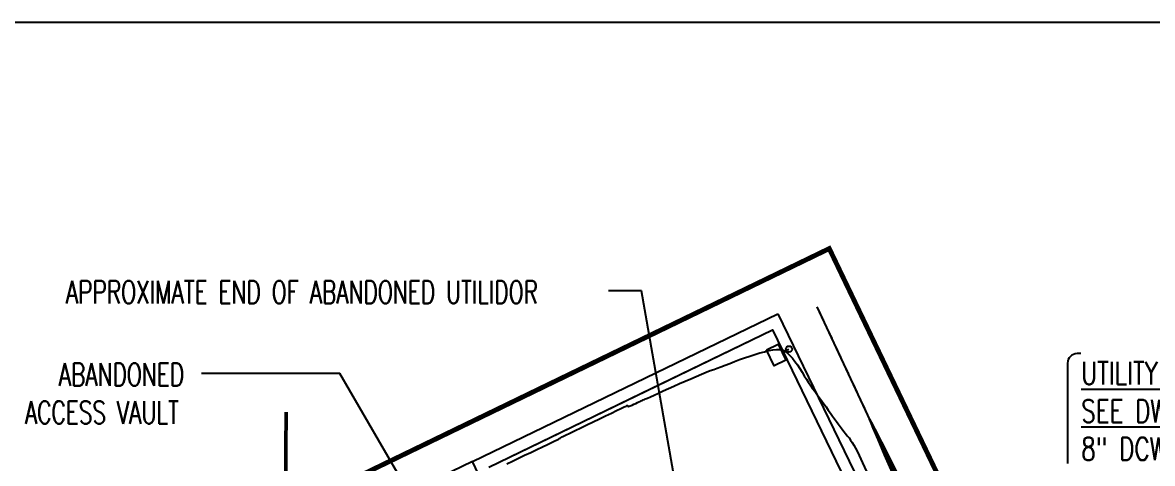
# Model space of a CAD drawing. Header units: inches. Extents: x 27388 to 48883, y 5676 to 18157.
# Drawn here: x 33106 to 38705, y 15972 to 18157 of the extents above; entities that cross this region are included whole.
import ezdxf

# ---------------------------------------------------------------- set-up
doc = ezdxf.new("R2010")
doc.units = ezdxf.units.IN
doc.header["$LTSCALE"] = 1200
doc.header["$MEASUREMENT"] = 0
doc.linetypes.add('DASHED', pattern=[0.75, 0.5, -0.25])
doc.linetypes.add('DASHED4', pattern=[0.1875, 0.125, -0.0625])
doc.layers.get('Defpoints').update_dxf_attribs({"color": 251})
for name, color, linetype in [('C-3D POLYLINE', 251, 'Continuous'), ('C-NEW FENCELINE', 251, 'FENCELINE3'), ('C-NEW PVMT', 251, 'Continuous'), ('C-NEW SWALE', 251, 'DASHED'), ('C-PROJECT LIMITS', 52, 'DASHED4'), ('C-TOPO-MINR-N', 251, 'Continuous'), ('MU-EXST-SITE-NOTE', 251, 'Continuous'), ('MU-SITE-NOTES', 11, 'Continuous')]:
    doc.layers.add(name, color=color, linetype=linetype)
doc.layers.add('E-ELEC-C', color=251, linetype='Continuous', lineweight=25)
doc.layers.add('V-APRN-OTLN', color=251, linetype='Continuous', lineweight=50)
doc.styles.add('RomanS', font='romans.shx', dxfattribs={"width": 0.85})
doc.styles.get("Standard").update_dxf_attribs({"font": 'romans.shx', "width": 0.85})
doc.linetypes.add('FENCELINE3', pattern='A,0.5,-0.1,["X",Standard,S=0.08,R=0,X=-0.04,Y=-0.04],-0.1', length=0.7)
doc.dimstyles.new('X Site Notes', dxfattribs={"dimtxt": 0.09375, "dimasz": 0.09375, "dimexe": 0.0625, "dimexo": 0.0625, "dimgap": 0.03125, "dimtad": 1, "dimdec": 8, "dimzin": 0, "dimdsep": 46, "dimlunit": 4, "dimtxsty": 'RomanS', "dimcen": 0.09, "dimclrd": 253, "dimclre": 253, "dimclrt": 256, "dimadec": 0, "dimazin": 0, "dimtfac": 1, "dimtdec": 8, "dimtofl": 0, "dimtmove": 0, "dimatfit": 3, "dimldrblk": 'DOT', "dimfxl": 1, "dimtolj": 1, "dimtzin": 0, "dimlwd": -1, "dimlwe": -1, "dimarcsym": 0})

# ---------------------------------------------------------------- blocks, each defined once
blk = doc.blocks.new('A$C2AE46CBC')
at = {"layer": 'E-ELEC-C'}
blk.add_line((77, 67.4), (111.7, 82.5), dxfattribs=at)
blk.add_lwpolyline([(0, 79.7), (58.1, 107.3), (95.9, 27.5), (37.8, 0)], close=True, dxfattribs=at)
blk.add_circle((111.7, 82.5), 15.4, dxfattribs=at)
blk = doc.blocks.new('A$C74487909')
at = {"layer": 'E-ELEC-C'}
blk.add_blockref('A$C2AE46CBC', (877.6, 5786.6), dxfattribs=at)

msp = doc.modelspace()

# ---------------------------------------------------------------- linework, layer by layer
at = {"layer": 'C-3D POLYLINE', "ltscale": 0.025}
msp.add_polyline3d([(37042.5, 16747.8, 5419.3), (38334.1, 13984.8, 5412.7), (38355.7, 13920.6, 5412.6), (38362.3, 13857.8, 5412.5), (38362.3, 12495.4, 5409.6), (38331.8, 12306.7, 5409.1), (38247.4, 12142.3, 5408.8), (37975, 11768.2, 5407.6), (37943.8, 11696.4, 5407.6), (37943.8, 11616.9, 5406.8)], dxfattribs=at)
at = {"layer": 'C-3D POLYLINE'}
msp.add_polyline3d([(35417.2, 15953.8, 5429.8), (35768.2, 16123.7, 5429.8), (36119.3, 16293.7, 5429.8), (36470.3, 16463.6, 5429.6), (36821.8, 16633.8, 5429), (37015.3, 16234.1, 5432.9), (37208.7, 15834.5, 5436.1)], dxfattribs=at)
at = {"layer": 'C-NEW FENCELINE'}
msp.add_line((35336.2, 15981.2, 5469.5), (36848.4, 16713.3, 5469.5), dxfattribs=at)
at = {"layer": 'C-NEW FENCELINE', "elevation": 5469.5}
for points in [[(36848.4, 16713.3), (37580.4, 15201.2)], [(35336.2, 15981.2), (34411, 15533.4)], [(35592.4, 15439.3), (35336.2, 15981.2)]]:
    msp.add_lwpolyline(points, dxfattribs=at)
at = {"layer": 'C-NEW PVMT'}
for points in [[(35417.2, 15953.8), (36821.8, 16633.8)], [(36821.8, 16633.8), (37527.7, 15175.7)]]:
    msp.add_lwpolyline(points, dxfattribs=at)
at = {"layer": 'C-NEW SWALE', "ltscale": 0.025}
msp.add_lwpolyline([(37042.5, 16747.8), (38334.1, 13984.8, -0.109754), (38362.3, 13857.8), (38362.3, 12495.4, -0.158637), (38247.4, 12142.3), (37975, 11768.2, 0.136384), (37941.2, 11677.9), (37943.8, 11616.9)], format="xyb", dxfattribs=at)
at = {"layer": 'C-PROJECT LIMITS', "const_width": 24, "flags": 128}
msp.add_lwpolyline([(37106, 10362.7), (37634.8, 9279.8), (37846.5, 8907.7), (38042, 8748.2), (38139.1, 8785), (38668.8, 8978), (39052, 9110.8), (39151.4, 9389.1), (38719.7, 9530.3), (38456.3, 9991.5, -0.044182), (38337.1, 10251.2), (38393, 11200.7), (38409.1, 11316.4), (38424.8, 11487), (38352.3, 11715.2), (38495.3, 11925.1), (38595.7, 12223.8), (38595.7, 13301.3), (39032.3, 13879.6), (39140.8, 14023.3), (39249.2, 14167), (38042.9, 15077.6), (37103.6, 17036.8), (34388.9, 15722.6), (34388.9, 15460.1), (34425.1, 15422.5), (34425.1, 14244.4), (34425.1, 14185.9), (35732.7, 11282.5), (35557.9, 11203.8), (35228.2, 11046.8), (34628.3, 10762.7), (34148.4, 10534.3), (34028.4, 10479.5), (33429.1, 10194.6), (33021.7, 10003.5), (32020.8, 9547.7), (32513.2, 8513), (35329.5, 9833.4)], format="xyb", dxfattribs=at)
at = {"layer": 'C-TOPO-MINR-N'}
for points, elevation in [([(35506, 15969.8), (35533.7, 15983.2), (35563.4, 15997.5), (35593.9, 16012.1), (35624.5, 16026.7), (35654.1, 16040.9), (35681.7, 16054.1), (35706.6, 16066), (35727.7, 16076.1), (35744.1, 16083.9), (35754.8, 16089), (35759, 16091.1), (35761.2, 16092.6), (35762.8, 16094), (35765.1, 16095.5), (35769.3, 16097.7), (35780.3, 16103.1), (35797.1, 16111.3), (35818.6, 16121.8), (35844.1, 16134.3), (35872.4, 16148.1), (35902.7, 16162.8), (35933.9, 16178), (35965.1, 16193.2), (35995.4, 16207.8), (36023.7, 16221.5), (36049.1, 16233.8), (36070.7, 16244.1), (36087.4, 16252.1), (36096.7, 16256.4), (36100.9, 16258.3), (36102.3, 16258.9), (36102.6, 16258.9), (36103.1, 16258.8), (36104, 16258.4), (36104.9, 16257.3), (36106.1, 16255.6), (36108.2, 16254.3), (36111.3, 16255.1), (36117.6, 16257.5), (36126, 16261.1), (36135.5, 16265.2), (36145.1, 16269.5), (36153.7, 16273.4), (36160.4, 16276.3), (36166.8, 16279.2), (36172, 16281.6), (36176.6, 16283.8), (36181.7, 16286.2), (36188.2, 16289.1), (36193.2, 16291.4), (36203.1, 16295.9), (36217.4, 16302.4), (36235.5, 16310.6), (36256.7, 16320.3), (36280.6, 16331), (36306.4, 16342.6), (36333.6, 16354.8), (36361.6, 16367.2), (36389.9, 16379.6), (36417.7, 16391.8), (36444.7, 16403.3), (36470, 16414), (36493.2, 16423.6), (36513.7, 16431.7), (36530.8, 16438.1), (36547.5, 16444.2), (36566.5, 16451.3), (36587.5, 16459.3), (36610.2, 16467.9), (36634.2, 16476.9), (36659, 16486.1), (36684.3, 16495.1), (36709.7, 16503.8), (36734.8, 16512), (36759.2, 16519.3), (36782.6, 16525.7), (36804.6, 16530.8), (36824.7, 16534.4), (36842.6, 16536.2), (36855, 16536.3), (36863.2, 16535.5), (36868, 16534.5), (36870.2, 16533.9), (36872.8, 16532.9), (36878, 16530.7), (36885.8, 16526.3), (36896.2, 16518.9), (36908.9, 16507.2), (36921.4, 16493.3), (36933.7, 16477.7), (36945.7, 16460.8), (36957.4, 16443), (36968.9, 16424.8), (36980, 16406.7), (36990.8, 16389), (37001.3, 16372.2), (37011.4, 16356.8), (37021.1, 16343.2), (37031.6, 16329.2), (37042.4, 16314.5), (37053.6, 16299.2), (37065, 16283.6), (37076.4, 16267.7), (37087.7, 16251.9), (37098.9, 16236.2), (37109.8, 16221), (37120.3, 16206.2), (37130.2, 16192.2), (37139.6, 16179.2), (37148.2, 16167.2), (37157.8, 16154.2), (37167.1, 16142), (37176, 16130.6), (37184.6, 16119.6), (37193.1, 16108.8), (37201.4, 16097.8), (37209.6, 16086.6), (37217.8, 16074.7), (37226, 16062), (37234.2, 16048.1), (37240.8, 16035), (37252.2, 16010.4), (37268.1, 15975.3), (37287.8, 15931.1)], 5430), ([(37458.3, 15889.2), (37406.3, 15992.4), (37363.3, 16077.4), (37330.4, 16141.4), (37312.4, 16175.6), (37304.2, 16190.4), (37301.4, 16194.8), (37300.8, 16195.2), (37300.8, 16194.6), (37302, 16190.4), (37307.1, 16176.9), (37319.6, 16146.4), (37343.6, 16089.8), (37375.8, 16015.1), (37415.1, 15924.5)], 5418)]:
    msp.add_lwpolyline(points, dxfattribs=dict(at, elevation=elevation))
at = {"layer": 'Defpoints'}
msp.add_lwpolyline([(27388.4, 5676.5), (48882.8, 5676.5), (48882.8, 18157.1), (27388.4, 18157.1)], close=True, dxfattribs=at)
at = {"layer": 'MU-SITE-NOTES', "color": 254, "ltscale": 0.7}
for p, q in [((38284.2, 16468.2), (38284.2, 15971.8)), ((38350.6, 16516.2), (38332.2, 16516.2))]:
    msp.add_line(p, q, dxfattribs=at)
msp.add_arc((38332.2, 16468.2), 48, 90, 180, dxfattribs=at)
at = {"layer": 'V-APRN-OTLN'}
msp.add_lwpolyline([(35794.5, 11117.1), (35565.8, 11623.9), (35467, 11843.4), (35196.1, 12441.2), (34924.4, 13045.7), (34652.3, 13644.4), (34408.8, 14179.3), (34408.5, 14244.1), (34409.1, 14841), (34411.1, 15444.3), (34410.7, 16043.5), (34411.4, 16226.6)], dxfattribs=at)

# ---------------------------------------------------------------- block references
at = {"layer": 'E-ELEC-C'}
msp.add_blockref('A$C74487909', (35914.5, 10669.2), dxfattribs=at)

# ---------------------------------------------------------------- texts
at = {"layer": 'MU-EXST-SITE-NOTE', "style": 'RomanS', "width": 0.7}
for s, p in [('APPROXIMATE END OF ABANDONED UTILIDOR', (33321, 16764.9)), ('ABANDONED', (33285.5, 16356)), ('ACCESS VAULT', (33117.9, 16168.5))]:
    msp.add_text(s, height=112.5, dxfattribs=at).set_placement(p)
at = {"layer": 'MU-SITE-NOTES', "insert": (38351.9, 16475.3), "char_height": 112.5, "width": 1574.421, "attachment_point": 1, "style": 'RomanS'}
msp.add_mtext('\\A1;{\\W0.75;\\LUTILITY ENTRANCE PIT\\PSEE DWG M-04\\P\\l8" DCW WATER\\P3" MPS\\P2" RECIRCULATION\\P1\\H0.7x;\\S1/2;\\H1.4286x;" PCR}', dxfattribs=at)

# ---------------------------------------------------------------- leaders
at = {"layer": 'MU-EXST-SITE-NOTE'}
for points in [[(36410.9, 15471.4), (36172.9, 16827.3), (36009.4, 16827.3)], [(35469.5, 15053.9), (34677.9, 16418.1), (33991.8, 16418.1)]]:
    msp.add_leader(points, dimstyle='X Site Notes', override={"dimscale": 600, "dimasz": 0.1875, "dimgap": 0.03125, "dimclrd": 251, "dimfxl": 0.75}, dxfattribs=at)

doc.saveas('drawing.dxf')
